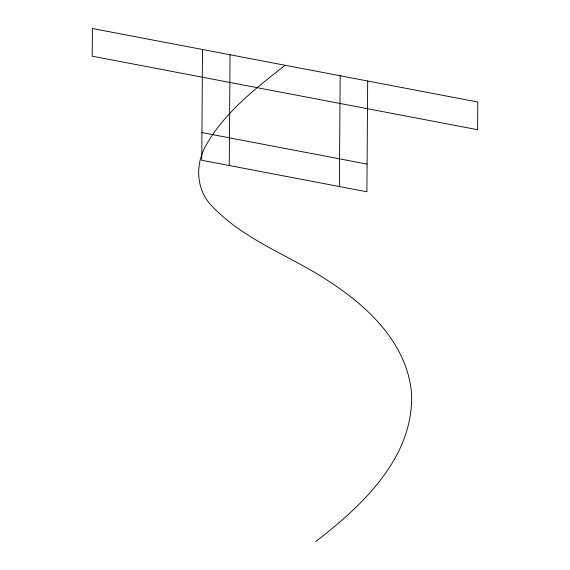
<?xml version="1.0" encoding="UTF-8"?>
<svg xmlns="http://www.w3.org/2000/svg" width="570" height="570" viewBox="0 0 570 570"><rect width="100%" height="100%" fill="white"/><g stroke="black" fill="none" stroke-linecap="round" stroke-linejoin="round"><path stroke-width="0.85" d="M202.514 49.505L201.744 160.284L366.902 191.791L367.678 81.011M229.268 165.535L230.045 54.756M339.378 186.54L340.155 75.76M315.773 541.5C362.028 505.968 413.129 458.123 411.626 394.939C408.434 346.938 371.726 309.859 333.785 284.544C293.065 256.251 242.756 240.782 209.162 203.02C196.458 187.331 195.759 165.364 204.715 147.701C223.305 113.352 254.961 88.956 285.1 65.258M201.937 132.589L367.101 164.096M92.404 28.5L92.212 56.195L477.596 129.711L477.788 102.016L92.404 28.5"/></g></svg>
